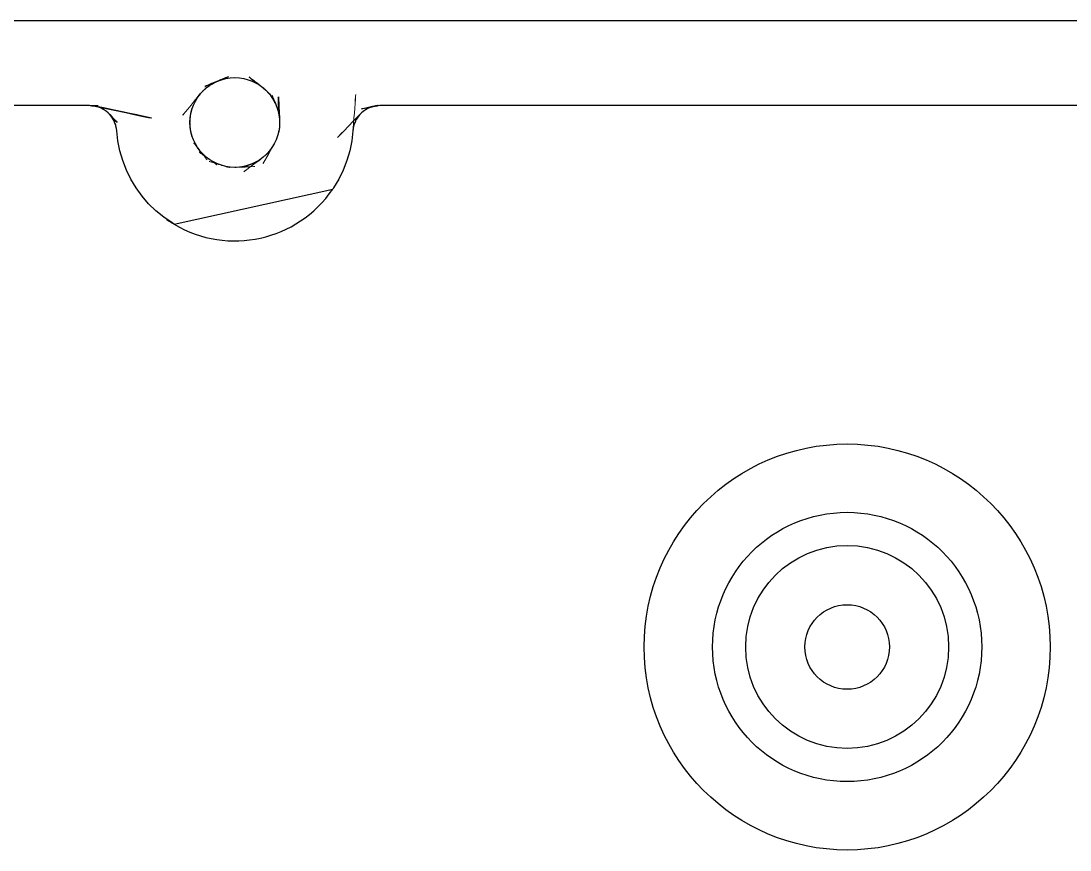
# Model space of a CAD drawing. Header units: millimetres. Extents: x -176 to 23, y -19 to 19.
# Drawn here: x -94.32 to -63.31, y -6 to 18.5 of the extents above; entities that cross this region are included whole.
import ezdxf

# ---------------------------------------------------------------- set-up
doc = ezdxf.new("R2010")
doc.units = ezdxf.units.MM
doc.linetypes.add('HIDDEN', pattern=[1.905, 1.27, -0.635])

msp = doc.modelspace()

# ---------------------------------------------------------------- linework, layer by layer
at = {"color": 7, "linetype": 'HIDDEN', "lineweight": 18}
for p, q in [((-88.343, 16.78), (-88.453, 16.745)), ((-88.67, 16.643), (-88.722, 16.609)), ((-88.577, 16.692), (-88.57, 16.696)), ((-88.472, 16.737), (-88.487, 16.731)), ((-87.446, 16.703), (-87.507, 16.73)), ((-92.09, 15.975), (-92.079, 15.971)), ((-91.98, 15.937), (-92.019, 15.952)), ((-86.819, 16.098), (-86.812, 16.085)), ((-83.992, 15.948), (-84.01, 15.941)), ((-83.779, 15.997), (-83.778, 15.997)), ((-89.32, 15.615), (-89.32, 15.615)), ((-86.694, 15.276), (-86.695, 15.272)), ((-86.69, 15.309), (-86.682, 15.373)), ((-86.689, 15.319), (-86.69, 15.309)), ((-86.676, 15.47), (-86.679, 15.401)), ((-86.677, 15.448), (-86.676, 15.47)), ((-86.676, 15.476), (-86.675, 15.5))]:
    msp.add_line(p, q, dxfattribs=at)
at = {"color": 7, "linetype": 'Continuous', "lineweight": 25}
for p, q in [((-87.077, 16.448), (-87.025, 16.396)), ((-92.092, 15.975), (-92.094, 15.976)), ((-92.084, 15.973), (-92.089, 15.974)), ((-92.076, 15.97), (-92.084, 15.973)), ((-83.783, 15.996), (-83.792, 15.995)), ((-83.78, 15.997), (-83.783, 15.996)), ((-84.509, 15.253), (-84.509, 15.256)), ((-89.789, 12.492), (-85.107, 13.53)), ((-89.789, 12.492), (-89.789, 12.492))]:
    msp.add_line(p, q, dxfattribs=at)
at = {"color": 7, "linetype": 'Continuous', "lineweight": 25, "flags": 128}
for points in [[(0, 18.5), (-52.5, 18.5), (-132, 18.5)], [(-87.162, 16.525), (-87.173, 16.534), (-87.148, 16.515), (-87.082, 16.454), (-87.082, 16.454)], [(-86.915, 16.26), (-86.9, 16.237), (-86.853, 16.162), (-86.812, 16.084), (-86.812, 16.084)], [(-89.789, 12.492), (-89.852, 12.53), (-90.099, 12.7), (-90.332, 12.89), (-90.547, 13.099), (-90.743, 13.326), (-90.919, 13.569), (-91.074, 13.826), (-91.206, 14.096), (-91.314, 14.375), (-91.399, 14.663), (-91.458, 14.958), (-91.491, 15.256), (-91.499, 15.322), (-91.512, 15.388), (-91.53, 15.452), (-91.554, 15.514), (-91.582, 15.574), (-91.616, 15.632), (-91.654, 15.686), (-91.697, 15.738), (-91.744, 15.785), (-91.795, 15.828), (-91.849, 15.868), (-91.906, 15.902), (-91.966, 15.931), (-92.028, 15.956), (-92.091, 15.975), (-92.157, 15.989), (-92.223, 15.997), (-92.29, 16), (-134.5, 16)], [(-92.227, 15.997), (-92.23, 15.997), (-92.237, 15.998)], [(-52.5, 16), (-83.71, 16), (-83.777, 15.997), (-83.843, 15.989), (-83.909, 15.975), (-83.972, 15.956), (-84.034, 15.931), (-84.094, 15.902), (-84.151, 15.868), (-84.205, 15.828), (-84.256, 15.785), (-84.303, 15.738), (-84.346, 15.686), (-84.384, 15.632), (-84.418, 15.574), (-84.446, 15.514), (-84.47, 15.452), (-84.488, 15.388), (-84.501, 15.322), (-84.509, 15.256), (-84.542, 14.958), (-84.601, 14.663), (-84.686, 14.375), (-84.794, 14.096), (-84.926, 13.826), (-85.081, 13.569), (-85.107, 13.53)], [(-83.967, 15.958), (-83.972, 15.956), (-83.992, 15.948)], [(-91.582, 15.574), (-91.582, 15.574), (-91.616, 15.632), (-91.616, 15.632), (-91.616, 15.632)]]:
    msp.add_lwpolyline(points, dxfattribs=at)
at = {"color": 7, "linetype": 'HIDDEN', "lineweight": 18, "flags": 128}
for points in [[(-88.155, 16.815), (-88.23, 16.805), (-88.23, 16.805), (-88.343, 16.78), (-88.343, 16.78), (-88.343, 16.78), (-88.343, 16.78)], [(-87.025, 16.396), (-87.065, 16.435), (-87.077, 16.448)], [(-89.149, 16.159), (-89.169, 16.122), (-89.18, 16.103)], [(-89.038, 16.321), (-89.051, 16.304), (-89.063, 16.291)], [(-92.094, 15.976), (-92.094, 15.976), (-92.097, 15.976), (-92.154, 15.988), (-92.154, 15.988), (-92.154, 15.988)], [(-89.25, 15.935), (-89.255, 15.921), (-89.268, 15.883)], [(-86.73, 15.876), (-86.745, 15.921), (-86.756, 15.953), (-86.762, 15.969)], [(-86.711, 15.8), (-86.721, 15.843), (-86.723, 15.849)], [(-89.324, 15.49), (-89.324, 15.473), (-89.322, 15.418)], [(-86.716, 15.174), (-86.705, 15.227), (-86.695, 15.27), (-86.694, 15.276)]]:
    msp.add_lwpolyline(points, dxfattribs=at)
at = {"color": 7, "linetype": 'Continuous', "lineweight": 25}
for centre, radius in [((-88, 15.5), 1.325), ((-69.9, 0), 6), ((-69.9, 0), 3.98), ((-69.9, 0), 3), ((-69.9, 0), 1.25)]:
    msp.add_circle(centre, radius, dxfattribs=at)
msp.add_arc((-88, 15.5), 3.5, 239.2544, 325.7411, dxfattribs=at)
at = {"color": 7, "linetype": 'HIDDEN', "lineweight": 18}
for points, knots in [([(-84.501, 15.322), (-84.501, 15.322), (-84.501, 15.322), (-84.504, 15.29), (-84.324, 17.657), (-84.509, 15.254), (-84.509, 15.253)], [0, 0, 0, 0, 0.000158, 0.001873, 0.99955, 1, 1, 1, 1]), ([(-88.453, 16.745), (-88.453, 16.745), (-88.461, 16.742), (-88.468, 16.739), (-88.476, 16.736)], [0, 0, 0, 0, 0.000682, 1, 1, 1, 1]), ([(-88.811, 16.545), (-88.832, 16.528), (-88.854, 16.509), (-88.851, 16.517), (-88.993, 16.381), (-88.899, 16.473), (-88.948, 16.426), (-88.97, 16.402), (-88.89, 16.503), (-89.914, 15.257), (-89.475, 15.79), (-89.038, 16.321)], [0, 0, 0, 0, 0.408838, 0.430775, 0.55494, 0.564551, 0.566, 0.570801, 0.620266, 0.621678, 1, 1, 1, 1]), ([(-88.722, 16.609), (-88.733, 16.603), (-88.746, 16.596), (-88.775, 16.573), (-88.794, 16.558), (-88.811, 16.545)], [0, 0, 0, 0, 0.34147, 0.403056, 1, 1, 1, 1]), ([(-88.487, 16.731), (-88.502, 16.726), (-88.528, 16.716), (-88.58, 16.689), (-88.627, 16.669), (-88.673, 16.64), (-88.691, 16.629), (-88.706, 16.62)], [0, 0, 0, 0, 0.18594, 0.311676, 0.727764, 0.784153, 1, 1, 1, 1]), ([(-87.507, 16.73), (-87.486, 16.721), (-87.443, 16.702), (-87.445, 16.703), (-87.446, 16.703)], [0, 0, 0, 0, 0.497666, 1, 1, 1, 1]), ([(-87.119, 16.489), (-87.122, 16.493), (-87.132, 16.501), (-87.172, 16.531), (-87.205, 16.563), (-87.251, 16.592), (-87.266, 16.601), (-87.278, 16.61)], [0, 0, 0, 0, 0.077194, 0.197598, 0.738752, 0.775976, 1, 1, 1, 1]), ([(-87.025, 16.396), (-87.104, 16.481), (-87.19, 16.574), (-86.906, 16.263), (-86.968, 16.332), (-87.025, 16.396)], [0, 0, 0, 0, 0.480116, 0.522538, 1, 1, 1, 1]), ([(-87.082, 16.454), (-87.082, 16.454), (-87.085, 16.459), (-87.103, 16.475), (-87.119, 16.489)], [0, 0, 0, 0, 0.099534, 1, 1, 1, 1]), ([(-89.18, 16.103), (-89.19, 16.079), (-89.208, 16.041), (-89.163, 16.143), (-89.243, 15.963), (-89.219, 16.028), (-89.342, 15.668), (-89.296, 15.802), (-89.25, 15.935)], [0, 0, 0, 0, 0.228625, 0.376926, 0.396505, 0.513729, 0.518081, 1, 1, 1, 1]), ([(-89.063, 16.291), (-89.069, 16.283), (-89.076, 16.273), (-89.085, 16.261), (-89.098, 16.24), (-89.163, 16.138), (-89.143, 16.169), (-89.147, 16.162), (-89.149, 16.159)], [0, 0, 0, 0, 0.423334, 0.494971, 0.58828, 0.718549, 0.86652, 1, 1, 1, 1]), ([(-86.834, 16.129), (-86.834, 16.13), (-86.84, 16.142), (-86.869, 16.183), (-86.895, 16.227), (-86.915, 16.26)], [0, 0, 0, 0, 0.013032, 0.247509, 1, 1, 1, 1]), ([(-86.812, 16.084), (-86.817, 16.094), (-86.824, 16.109), (-86.832, 16.125), (-86.834, 16.129)], [0, 0, 0, 0, 0.715912, 1, 1, 1, 1]), ([(-92.29, 16), (-92.312, 16.001), (-92.335, 16.003), (-92.282, 16), (-92.28, 16)], [0, 0, 0, 0, 0.957157, 1, 1, 1, 1]), ([(-92.237, 15.998), (-92.248, 15.999), (-92.264, 16), (-92.281, 16), (-92.286, 16)], [0, 0, 0, 0, 0.660166, 1, 1, 1, 1]), ([(-92.214, 15.996), (-92.216, 15.997), (-92.221, 15.997), (-92.207, 15.995), (-92.202, 15.995)], [0, 0, 0, 0, 0.574562, 1, 1, 1, 1]), ([(-92.167, 15.99), (-92.182, 15.993), (-92.197, 15.995), (-92.213, 15.996), (-92.214, 15.996)], [0, 0, 0, 0, 0.960444, 1, 1, 1, 1]), ([(-92.154, 15.988), (-92.154, 15.988), (-92.155, 15.989), (-92.146, 15.987), (-92.156, 15.989), (-92.156, 15.989)], [0, 0, 0, 0, 0.039481, 0.999051, 1, 1, 1, 1]), ([(-92.029, 15.956), (-92.033, 15.958), (-92.048, 15.963), (-92.064, 15.967), (-92.076, 15.97)], [0, 0, 0, 0, 0.219663, 1, 1, 1, 1]), ([(-91.968, 15.933), (-91.969, 15.933), (-91.974, 15.935), (-92.03, 15.957), (-92, 15.945), (-91.98, 15.937)], [0, 0, 0, 0, 0.080081, 0.385033, 1, 1, 1, 1]), ([(-91.91, 15.904), (-91.911, 15.905), (-91.916, 15.907), (-91.959, 15.928), (-91.959, 15.928), (-91.959, 15.928)], [0, 0, 0, 0, 0.1191663, 0.3990695, 1, 1, 1, 1]), ([(-91.854, 15.871), (-91.856, 15.872), (-91.861, 15.876), (-91.88, 15.887), (-91.893, 15.895), (-91.897, 15.897)], [0, 0, 0, 0, 0.250614, 0.778279, 1, 1, 1, 1]), ([(-91.801, 15.833), (-91.798, 15.831), (-91.794, 15.829), (-91.828, 15.853), (-91.841, 15.862)], [0, 0, 0, 0, 0.615295, 1, 1, 1, 1]), ([(-91.75, 15.79), (-91.748, 15.788), (-91.739, 15.78), (-91.756, 15.796), (-91.784, 15.82), (-91.787, 15.822), (-91.788, 15.823)], [0, 0, 0, 0, 0.138468, 0.439311, 0.747105, 1, 1, 1, 1]), ([(-89.268, 15.883), (-89.278, 15.843), (-89.294, 15.782), (-89.254, 15.948), (-89.285, 15.819), (-89.302, 15.75), (-89.363, 15.327), (-89.334, 15.521), (-89.306, 15.715)], [0, 0, 0, 0, 0.3049, 0.475721, 0.484321, 0.504286, 0.506353, 1, 1, 1, 1]), ([(-86.771, 15.994), (-86.772, 15.998), (-86.781, 16.021), (-86.799, 16.055), (-86.813, 16.085), (-86.819, 16.098)], [0, 0, 0, 0, 0.126544, 0.626697, 1, 1, 1, 1]), ([(-86.768, 15.985), (-86.767, 15.982), (-86.755, 15.96), (-86.763, 15.978), (-86.771, 15.994)], [0, 0, 0, 0, 0.095981, 1, 1, 1, 1]), ([(-86.731, 15.878), (-86.731, 15.878), (-86.732, 15.879), (-86.731, 15.877), (-86.73, 15.876)], [0, 0, 0, 0, 0.23154, 1, 1, 1, 1]), ([(-84.212, 15.823), (-84.214, 15.821), (-84.222, 15.815), (-84.239, 15.801), (-84.248, 15.792), (-84.25, 15.79)], [0, 0, 0, 0, 0.247063, 0.839812, 1, 1, 1, 1]), ([(-84.159, 15.862), (-84.161, 15.861), (-84.169, 15.855), (-84.188, 15.842), (-84.197, 15.834), (-84.199, 15.833)], [0, 0, 0, 0, 0.262618, 0.849684, 1, 1, 1, 1]), ([(-84.102, 15.897), (-84.103, 15.897), (-84.104, 15.897), (-84.148, 15.87), (-84.146, 15.871), (-84.145, 15.871)], [0, 0, 0, 0, 0.331153, 0.6243, 1, 1, 1, 1]), ([(-84.041, 15.928), (-84.031, 15.933), (-84.018, 15.94), (-84.08, 15.91), (-84.087, 15.906), (-84.089, 15.905)], [0, 0, 0, 0, 0.746893, 0.933064, 1, 1, 1, 1]), ([(-84.01, 15.941), (-83.996, 15.945), (-83.976, 15.952), (-83.98, 15.956), (-84.029, 15.934), (-84.03, 15.933)], [0, 0, 0, 0, 0.661762, 0.988295, 1, 1, 1, 1]), ([(-83.922, 15.971), (-83.929, 15.969), (-83.942, 15.966), (-83.957, 15.961), (-83.965, 15.958), (-83.967, 15.958)], [0, 0, 0, 0, 0.487254, 0.861063, 1, 1, 1, 1]), ([(-83.918, 15.972), (-83.917, 15.972), (-83.909, 15.975), (-83.912, 15.974), (-83.913, 15.974)], [0, 0, 0, 0, 0.0757432, 1, 1, 1, 1]), ([(-83.856, 15.986), (-83.867, 15.984), (-83.882, 15.982), (-83.896, 15.978), (-83.901, 15.977)], [0, 0, 0, 0, 0.6811452, 1, 1, 1, 1]), ([(-83.853, 15.987), (-83.856, 15.986), (-83.861, 15.985), (-83.851, 15.987), (-83.847, 15.988)], [0, 0, 0, 0, 0.685111, 1, 1, 1, 1]), ([(-83.792, 15.995), (-83.804, 15.994), (-83.82, 15.993), (-83.835, 15.99), (-83.838, 15.989)], [0, 0, 0, 0, 0.8084974, 1, 1, 1, 1]), ([(-83.71, 16), (-83.723, 16), (-83.75, 15.999), (-83.752, 15.998), (-83.753, 15.998)], [0, 0, 0, 0, 0.459703, 1, 1, 1, 1]), ([(-91.704, 15.744), (-91.706, 15.747), (-91.725, 15.767), (-91.724, 15.766), (-91.737, 15.778), (-91.739, 15.78)], [0, 0, 0, 0, 0.122205, 0.860779, 1, 1, 1, 1]), ([(-89.324, 15.539), (-89.324, 15.523), (-89.325, 15.504), (-89.325, 15.497), (-89.325, 15.493), (-89.324, 15.49)], [0, 0, 0, 0, 0.41861, 0.499024, 1, 1, 1, 1]), ([(-89.32, 15.615), (-89.32, 15.614), (-89.322, 15.59), (-89.323, 15.564), (-89.324, 15.539)], [0, 0, 0, 0, 0.0119961, 1, 1, 1, 1]), ([(-89.32, 15.616), (-89.321, 15.611), (-89.322, 15.605), (-89.318, 15.628), (-89.318, 15.631)], [0, 0, 0, 0, 0.888308, 1, 1, 1, 1]), ([(-89.306, 15.715), (-89.307, 15.712), (-89.31, 15.687), (-89.316, 15.657), (-89.319, 15.629), (-89.319, 15.623)], [0, 0, 0, 0, 0.11957, 0.818782, 1, 1, 1, 1]), ([(-86.675, 15.502), (-86.675, 15.54), (-86.675, 15.578), (-86.684, 15.644), (-86.688, 15.674), (-86.692, 15.703)], [0, 0, 0, 0, 0.542874, 0.555187, 1, 1, 1, 1]), ([(-86.678, 15.562), (-86.677, 15.535), (-86.675, 15.492), (-86.682, 15.654), (-86.678, 15.576), (-86.675, 15.5)], [0, 0, 0, 0, 0.02918, 0.047256, 1, 1, 1, 1]), ([(-84.262, 15.779), (-84.264, 15.777), (-84.271, 15.771), (-85.452, 14.55), (-84.875, 15.146), (-84.303, 15.738)], [0, 0, 0, 0, 0.002565, 0.009498, 1, 1, 1, 1]), ([(-91.499, 15.322), (-91.499, 15.322), (-91.499, 15.322), (-91.499, 15.322), (-91.499, 15.322), (-91.499, 15.322)], [0, 0, 0, 0, 0.127066, 0.858016, 1, 1, 1, 1]), ([(-89.322, 15.418), (-89.321, 15.408), (-89.32, 15.381), (-89.328, 15.456), (-89.315, 15.343), (-89.311, 15.301), (-89.281, 15.152), (-89.291, 15.204), (-89.301, 15.254)], [0, 0, 0, 0, 0.160706, 0.438431, 0.477172, 0.549437, 0.568221, 1, 1, 1, 1]), ([(-89.301, 15.254), (-89.299, 15.245), (-89.296, 15.228), (-89.291, 15.201), (-89.287, 15.184), (-89.284, 15.175)], [0, 0, 0, 0, 0.33911, 0.652713, 1, 1, 1, 1]), ([(-89.284, 15.175), (-89.283, 15.17), (-89.281, 15.163), (-89.284, 15.173), (-89.268, 15.117), (-89.249, 15.057), (-89.252, 15.068), (-89.231, 15.01), (-89.198, 14.934), (-89.227, 14.997), (-89.159, 14.852), (-89.207, 14.953), (-89.171, 14.88), (-89.144, 14.833), (-89.13, 14.807), (-89.158, 14.85), (-88.964, 14.558), (-89.163, 14.849), (-88.902, 14.5), (-89.396, 15.136), (-88.588, 14.103), (-88.804, 14.378), (-89.014, 14.647)], [0, 0, 0, 0, 0.134974, 0.231383, 0.292695, 0.357904, 0.384563, 0.395474, 0.411927, 0.420472, 0.42166, 0.439608, 0.458708, 0.469246, 0.480706, 0.521125, 0.528394, 0.624459, 0.715081, 0.841848, 0.84574, 1, 1, 1, 1]), ([(-86.864, 14.819), (-87.124, 14.358), (-87.388, 13.891), (-86.817, 14.901), (-86.81, 14.918), (-86.811, 14.915), (-86.785, 14.972), (-86.792, 14.957), (-86.768, 15.012), (-86.734, 15.105), (-86.777, 14.984), (-86.724, 15.14), (-86.718, 15.168), (-86.718, 15.163), (-86.716, 15.172), (-86.716, 15.174)], [0, 0, 0, 0, 0.306809, 0.310467, 0.323592, 0.330813, 0.332341, 0.337045, 0.345453, 0.351219, 0.386948, 0.565754, 0.656437, 0.929812, 1, 1, 1, 1]), ([(-88.947, 14.574), (-88.947, 14.573), (-88.925, 14.549), (-88.982, 14.606), (-88.896, 14.525), (-88.879, 14.507), (-88.839, 14.476), (-88.855, 14.485), (-88.665, 14.345), (-89.364, 14.852), (-88.36, 14.126), (-88.56, 14.27), (-88.757, 14.412)], [0, 0, 0, 0, 0.006654, 0.321995, 0.393977, 0.513923, 0.555789, 0.665912, 0.727727, 0.889044, 0.890322, 1, 1, 1, 1]), ([(-89.014, 14.647), (-89.013, 14.647), (-88.993, 14.621), (-88.97, 14.597), (-88.947, 14.574)], [0, 0, 0, 0, 0.026806, 1, 1, 1, 1]), ([(-87.245, 14.411), (-87.668, 14.095), (-88.092, 13.777), (-87.011, 14.586), (-87.323, 14.35), (-86.947, 14.638), (-87.222, 14.429), (-87.17, 14.468), (-87.146, 14.487)], [0, 0, 0, 0, 0.494153, 0.496245, 0.624395, 0.631107, 0.827392, 1, 1, 1, 1]), ([(-87.067, 14.559), (-87.069, 14.558), (-87.072, 14.557), (-87.05, 14.572), (-86.894, 14.761), (-87.16, 14.432), (-86.916, 14.735), (-86.987, 14.645), (-86.914, 14.739), (-86.919, 14.745), (-86.903, 14.763), (-86.888, 14.78)], [0, 0, 0, 0, 0.254368, 0.356713, 0.46778, 0.554627, 0.559186, 0.583493, 0.610824, 0.642093, 1, 1, 1, 1]), ([(-86.888, 14.78), (-86.886, 14.782), (-86.88, 14.791), (-86.872, 14.804), (-86.866, 14.815), (-86.864, 14.819)], [0, 0, 0, 0, 0.1806861, 0.6652496, 1, 1, 1, 1]), ([(-88.671, 14.358), (-88.67, 14.357), (-88.617, 14.323), (-88.696, 14.372), (-88.623, 14.331), (-88.561, 14.299), (-88.581, 14.309), (-88.512, 14.278), (-88.48, 14.264), (-88.366, 14.227), (-89.172, 14.482), (-88.378, 14.23), (-88.001, 14.121), (-88.168, 14.189), (-88.379, 14.227), (-88.169, 14.181), (-88.276, 14.204), (-88.172, 14.186), (-88.154, 14.184), (-88.107, 14.18), (-88.115, 14.179), (-88.022, 14.175), (-87.54, 14.186), (-87.472, 14.198), (-88.032, 14.172), (-86.6, 14.235), (-88.119, 14.165), (-87.859, 14.182), (-87.81, 14.189), (-87.744, 14.2), (-87.757, 14.198), (-87.718, 14.204), (-87.58, 14.243), (-87.902, 14.142), (-87.247, 14.349), (-87.764, 14.184), (-87.334, 14.337), (-87.838, 14.133), (-86.988, 14.485), (-87.52, 14.267), (-87.406, 14.314), (-87.387, 14.327), (-87.287, 14.38), (-87.405, 14.309), (-87.329, 14.358), (-87.328, 14.358)], [0, 0, 0, 0, 0.00144, 0.079, 0.118108, 0.152604, 0.174064, 0.185559, 0.200746, 0.210257, 0.289879, 0.29037, 0.291455, 0.362181, 0.368263, 0.369455, 0.3756, 0.377479, 0.381528, 0.384098, 0.386697, 0.388009, 0.389815, 0.496042, 0.503342, 0.503469, 0.609021, 0.612936, 0.617451, 0.620791, 0.629788, 0.643234, 0.653299, 0.673541, 0.674514, 0.702167, 0.738523, 0.772049, 0.77287, 0.826126, 0.845566, 0.878115, 0.911106, 0.999015, 1, 1, 1, 1]), ([(-88.757, 14.412), (-88.756, 14.412), (-88.728, 14.392), (-88.699, 14.374), (-88.671, 14.358)], [0, 0, 0, 0, 0.027845, 1, 1, 1, 1]), ([(-87.328, 14.358), (-87.3, 14.375), (-87.271, 14.391), (-87.245, 14.411), (-87.245, 14.411)], [0, 0, 0, 0, 0.983443, 1, 1, 1, 1]), ([(-87.146, 14.487), (-87.145, 14.488), (-87.118, 14.51), (-87.091, 14.534), (-87.067, 14.559), (-87.067, 14.559)], [0, 0, 0, 0, 0.0406762, 0.985016, 1, 1, 1, 1]), ([(-89.789, 12.492), (-89.789, 12.492), (-90.171, 12.711), (-89.985, 12.605), (-89.8, 12.498)], [0, 0, 0, 0, 0.000031, 1, 1, 1, 1])]:
    msp.add_open_spline(points, degree=3, knots=knots, dxfattribs=at)
at = {"color": 7, "linetype": 'Continuous', "lineweight": 25}
for points, knots in [([(-88.57, 16.696), (-88.568, 16.696), (-88.552, 16.703), (-89.275, 16.404), (-87.84, 16.999), (-88.494, 16.728), (-88.475, 16.736), (-88.472, 16.737)], [0, 0, 0, 0, 0.0426517, 0.4904601, 0.5017992, 0.9194624, 1, 1, 1, 1]), ([(-88.476, 16.736), (-88.485, 16.734), (-88.5, 16.73), (-88.398, 16.763), (-88.363, 16.773)], [0, 0, 0, 0, 0.665164, 1, 1, 1, 1]), ([(-87.278, 16.61), (-87.544, 16.816), (-87.826, 17.036), (-87.137, 16.506), (-87.153, 16.518), (-87.16, 16.524)], [0, 0, 0, 0, 0.899765, 0.953679, 1, 1, 1, 1]), ([(-88.814, 16.544), (-88.841, 16.53), (-88.875, 16.513), (-88.578, 16.701), (-88.666, 16.645), (-88.67, 16.643), (-88.67, 16.643)], [0, 0, 0, 0, 0.438096, 0.533651, 0.937048, 1, 1, 1, 1]), ([(-88.706, 16.62), (-88.754, 16.597), (-88.81, 16.571), (-88.575, 16.693), (-88.576, 16.692), (-88.577, 16.692)], [0, 0, 0, 0, 0.72668, 0.8475, 1, 1, 1, 1]), ([(-87.441, 16.701), (-87.441, 16.701), (-87.442, 16.702), (-87.415, 16.688), (-87.409, 16.685), (-87.405, 16.683)], [0, 0, 0, 0, 0.156088, 0.493367, 1, 1, 1, 1]), ([(-86.812, 16.085), (-86.89, 16.275), (-86.972, 16.477), (-86.752, 15.944), (-86.761, 15.968), (-86.768, 15.985)], [0, 0, 0, 0, 0.829365, 0.88039, 1, 1, 1, 1]), ([(-86.692, 15.703), (-86.71, 16.201), (-86.728, 16.707), (-86.678, 15.58), (-86.678, 15.562)], [0, 0, 0, 0, 0.984061, 1, 1, 1, 1]), ([(-92.28, 16), (-92.279, 16), (-92.278, 15.999), (-91.885, 15.983), (-92.061, 15.99), (-92.227, 15.997)], [0, 0, 0, 0, 0.020085, 0.080358, 1, 1, 1, 1]), ([(-92.202, 15.995), (-92.201, 15.995), (-92.197, 15.994), (-92.095, 15.981), (-92.131, 15.986), (-92.158, 15.989)], [0, 0, 0, 0, 0.017223, 0.236341, 1, 1, 1, 1]), ([(-92.158, 15.989), (-92.159, 15.989), (-92.162, 15.99), (-92.165, 15.99), (-92.167, 15.99)], [0, 0, 0, 0, 0.397608, 1, 1, 1, 1]), ([(-92.156, 15.989), (-92.134, 15.984), (-89.254, 15.375), (-90.678, 15.676), (-92.092, 15.975)], [0, 0, 0, 0, 0.007504, 1, 1, 1, 1]), ([(-92.019, 15.952), (-92.022, 15.954), (-92.025, 15.955), (-92.029, 15.956), (-92.029, 15.956)], [0, 0, 0, 0, 0.848282, 1, 1, 1, 1]), ([(-91.959, 15.928), (-91.961, 15.929), (-91.964, 15.931), (-91.967, 15.931), (-91.962, 15.93), (-91.967, 15.932), (-91.968, 15.933)], [0, 0, 0, 0, 0.109673, 0.200668, 0.846173, 1, 1, 1, 1]), ([(-91.897, 15.897), (-91.895, 15.895), (-91.892, 15.894), (-91.942, 15.922), (-91.926, 15.913), (-91.91, 15.904)], [0, 0, 0, 0, 0.247606, 0.259778, 1, 1, 1, 1]), ([(-91.841, 15.862), (-91.838, 15.86), (-91.828, 15.853), (-91.834, 15.857), (-91.862, 15.876), (-91.858, 15.873), (-91.854, 15.871)], [0, 0, 0, 0, 0.232997, 0.596072, 0.617907, 1, 1, 1, 1]), ([(-91.788, 15.823), (-91.789, 15.824), (-91.789, 15.824), (-91.812, 15.842), (-91.806, 15.837), (-91.801, 15.833)], [0, 0, 0, 0, 0.151122, 0.194658, 1, 1, 1, 1]), ([(-86.762, 15.969), (-86.758, 15.961), (-86.754, 15.951), (-86.757, 15.953), (-86.735, 15.89), (-86.731, 15.878)], [0, 0, 0, 0, 0.77391, 0.954854, 1, 1, 1, 1]), ([(-86.723, 15.849), (-86.723, 15.851), (-86.723, 15.853), (-86.713, 15.808), (-86.712, 15.803), (-86.711, 15.8)], [0, 0, 0, 0, 0.325684, 0.493042, 1, 1, 1, 1]), ([(-83.913, 15.974), (-83.857, 15.985), (-83.728, 16.011), (-84.591, 15.831), (-83.64, 16.032), (-83.872, 15.983), (-83.856, 15.986), (-83.853, 15.987)], [0, 0, 0, 0, 0.344866, 0.79443, 0.805489, 0.956643, 1, 1, 1, 1]), ([(-84.199, 15.833), (-84.201, 15.831), (-84.204, 15.829), (-84.209, 15.825), (-84.211, 15.824), (-84.212, 15.823)], [0, 0, 0, 0, 0.43386, 0.621519, 1, 1, 1, 1]), ([(-84.145, 15.871), (-84.13, 15.881), (-84.116, 15.891), (-84.156, 15.864), (-84.158, 15.863), (-84.159, 15.862)], [0, 0, 0, 0, 0.896385, 0.915275, 1, 1, 1, 1]), ([(-84.089, 15.905), (-84.079, 15.91), (-84.069, 15.915), (-84.12, 15.887), (-84.111, 15.892), (-84.102, 15.897)], [0, 0, 0, 0, 0.498717, 0.510184, 1, 1, 1, 1]), ([(-84.03, 15.933), (-84.032, 15.932), (-84.051, 15.923), (-84.032, 15.932), (-84.036, 15.93), (-84.04, 15.929), (-84.041, 15.928)], [0, 0, 0, 0, 0.052284, 0.709835, 0.815502, 1, 1, 1, 1]), ([(-83.962, 15.959), (-83.945, 15.964), (-83.926, 15.969), (-83.919, 15.972), (-83.918, 15.972)], [0, 0, 0, 0, 0.9231588, 1, 1, 1, 1]), ([(-83.901, 15.977), (-83.903, 15.976), (-83.905, 15.975), (-83.912, 15.974), (-83.917, 15.972), (-83.922, 15.971)], [0, 0, 0, 0, 0.235493, 0.354692, 1, 1, 1, 1]), ([(-83.838, 15.989), (-83.838, 15.989), (-83.84, 15.989), (-83.846, 15.988), (-83.852, 15.987), (-83.856, 15.986)], [0, 0, 0, 0, 0.021092, 0.284182, 1, 1, 1, 1]), ([(-83.847, 15.988), (-83.846, 15.988), (-83.838, 15.99), (-83.783, 15.996), (-83.779, 15.997), (-83.779, 15.997)], [0, 0, 0, 0, 0.125031, 0.960425, 1, 1, 1, 1]), ([(-91.739, 15.78), (-91.74, 15.781), (-91.741, 15.782), (-91.747, 15.787), (-91.75, 15.79)], [0, 0, 0, 0, 0.358214, 1, 1, 1, 1]), ([(-91.697, 15.738), (-91.503, 15.528), (-91.309, 15.318), (-91.697, 15.737), (-91.701, 15.742), (-91.704, 15.744)], [0, 0, 0, 0, 0.994578, 0.996881, 1, 1, 1, 1]), ([(-91.616, 15.632), (-91.616, 15.632), (-91.617, 15.633), (-91.654, 15.686), (-91.654, 15.686), (-91.654, 15.686)], [0, 0, 0, 0, 0.0012138, 0.9978123, 1, 1, 1, 1]), ([(-91.512, 15.388), (-91.512, 15.388), (-91.512, 15.388), (-91.53, 15.451), (-91.53, 15.452), (-91.53, 15.452), (-91.53, 15.452), (-91.53, 15.452), (-91.553, 15.512), (-91.554, 15.514), (-91.554, 15.514)], [0, 0, 0, 0, 0.002538, 0.500304, 0.501721, 0.502329, 0.502433, 0.502682, 0.999845, 1, 1, 1, 1]), ([(-89.318, 15.631), (-89.318, 15.631), (-89.317, 15.637), (-89.315, 15.651), (-89.314, 15.662)], [0, 0, 0, 0, 0.120604, 1, 1, 1, 1]), ([(-84.446, 15.514), (-84.446, 15.514), (-84.447, 15.513), (-84.47, 15.452), (-84.47, 15.452), (-84.47, 15.452), (-84.488, 15.388), (-84.488, 15.388), (-84.488, 15.388)], [0, 0, 0, 0, 0.000424, 0.497596, 0.497711, 0.498023, 0.996364, 1, 1, 1, 1]), ([(-84.384, 15.632), (-84.384, 15.632), (-84.384, 15.631), (-84.417, 15.575), (-84.418, 15.574), (-84.418, 15.574)], [0, 0, 0, 0, 0.00207, 0.996874, 1, 1, 1, 1]), ([(-84.346, 15.686), (-84.346, 15.686), (-84.346, 15.686), (-84.383, 15.633), (-84.384, 15.632), (-84.384, 15.632)], [0, 0, 0, 0, 0.001679, 0.998602, 1, 1, 1, 1]), ([(-84.25, 15.79), (-84.252, 15.788), (-84.255, 15.786), (-84.259, 15.782), (-84.261, 15.78), (-84.262, 15.779)], [0, 0, 0, 0, 0.455855, 0.705562, 1, 1, 1, 1]), ([(-86.695, 15.272), (-86.695, 15.273), (-86.694, 15.275), (-86.699, 15.25), (-86.703, 15.236)], [0, 0, 0, 0, 0.409441, 1, 1, 1, 1])]:
    msp.add_open_spline(points, degree=3, knots=knots, dxfattribs=at)

doc.saveas('drawing.dxf')
